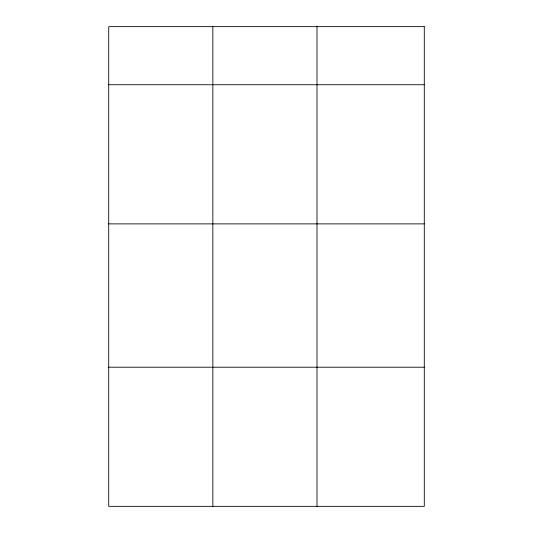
<?xml version="1.0" encoding="UTF-8"?>
<svg xmlns="http://www.w3.org/2000/svg" width="533" height="533" viewBox="0 0 533 533"><rect width="100%" height="100%" fill="white"/><g stroke="black" fill="none" stroke-linecap="round" stroke-linejoin="round"><path stroke-width="0.8" d="M108.712 84.74L424.288 84.74M108.712 223.873L424.288 223.873M108.712 367.217L424.288 367.217M316.995 26.65L316.995 506.35M212.854 26.65L212.854 506.35M424.288 26.65L108.712 26.65L108.712 506.35L424.288 506.35L424.288 26.65"/></g></svg>
